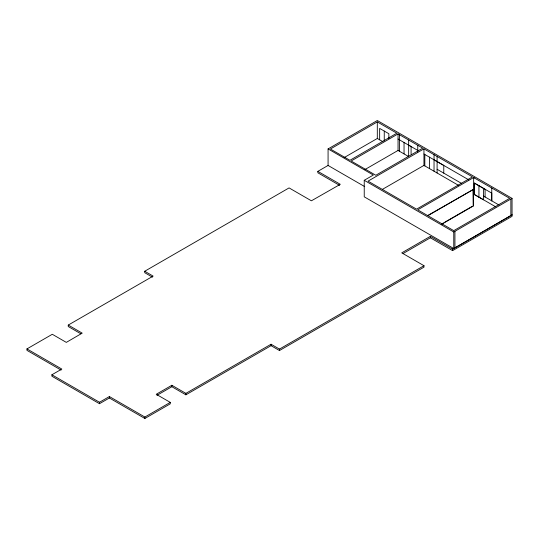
<?xml version="1.0" encoding="UTF-8"?>
<svg xmlns="http://www.w3.org/2000/svg" width="539" height="539" viewBox="0 0 539 539"><rect width="100%" height="100%" fill="white"/><g stroke="black" fill="none" stroke-linecap="round" stroke-linejoin="round"><path stroke-width="0.81" d="M491.763 188.01L491.763 200.845L491.763 193.137L474.333 183.071L474.333 194.485L483.544 199.807L483.544 188.394L474.616 183.233M364.708 186.609L328.076 165.453L328.076 148.919L377.307 120.514L512.05 198.352L512.05 216.341L452.598 250.642L452.598 249.193L512.05 214.893L452.598 249.193L452.598 250.642L430.351 237.793L403.172 253.478M377.307 121.929L330.38 149.02L349.912 160.299L396.839 133.207L377.307 121.929L377.307 138.469L344.091 157.637M152.429 277.147L144.721 272.694L144.721 271.245L289.066 187.909L311.407 200.804L340.291 184.311L317.855 171.355L328.076 165.453M398.051 133.908L351.125 161.006L375.811 175.256L422.738 148.158L398.051 133.908L398.051 150.448L364.842 169.617M61.089 370.084L26.95 350.357L26.95 348.908L52.296 334.281L66.317 342.386L82.211 333.129L68.251 325.071L68.251 326.519L80.81 333.776M68.251 325.071L153.137 276.103L144.721 271.245M364.236 180.296L453.764 231.979L453.764 248.519L364.236 196.829L364.236 180.296L373.325 175.047L328.076 148.919M423.95 148.858L368.036 181.144L416.559 209.159L472.474 176.88L423.95 148.858L423.95 165.399L382.555 189.29M452.598 249.193L430.351 236.345L401.744 252.852L423.991 265.707L423.991 267.155L279.465 350.539L271.056 345.681L185.888 394.817L185.888 393.369L171.867 385.27L156.243 394.279L170.27 402.384L170.27 403.832L144.87 418.486L109.383 397.998L99.479 403.711L51.899 376.222L51.899 374.773L61.817 369.053L26.95 348.908M99.479 403.711L99.479 402.262L109.383 396.542L144.87 417.038L170.27 402.384M441.576 224.318L473.303 206.006L473.303 189.472L427.629 215.553L417.725 209.833L473.64 177.547L474.333 177.951M473.303 189.472L427.878 215.694L453.764 230.638L509.678 198.352L473.64 177.547L473.64 194.087L495.887 206.929M442.047 223.759L443.489 222.93M444.938 222.095L472.332 206.275M156.957 395.323L171.867 386.719L185.888 394.817M453.764 231.979L512.05 198.352M185.888 393.369L271.056 344.232L279.465 349.09L279.465 350.539M279.465 349.09L423.991 265.707M483.544 188.394L485.087 189.283L485.087 196.991L483.544 196.102L498.932 204.982M473.64 194.087L474.333 194.485L474.333 183.071M408.65 145.153L417.765 150.415M434.036 159.807L443.772 165.426L443.772 173.14M398.051 139.035L411.089 146.554L411.089 154.269M423.95 153.986L468.89 179.932M437.095 169.28L461.714 183.496M377.307 138.469L382.939 141.717M398.051 150.448L408.65 156.559L408.65 140.025M423.95 165.399L458.756 185.49M473.303 206.006L473.053 189.324M339.563 185.349L317.855 172.803L317.855 171.355M51.899 374.773L99.479 402.262M510.864 199.039L510.864 215.573M478.942 185.733L478.942 197.146M454.929 231.312L454.929 247.846M437.095 156.451L437.095 172.985M434.036 154.68L434.036 171.22M430.351 236.345L430.351 237.793M429.428 157.145L429.428 168.559M424.826 154.491L424.826 165.897M417.765 145.287L417.765 151.958M404.041 142.491L404.041 153.905M399.439 134.71L399.439 151.243M388.862 138.617L388.862 133.726L379.645 128.403L379.645 139.817M384.253 131.065L384.253 140.847M271.056 344.232L271.056 345.681M171.867 385.27L171.867 386.719M144.87 417.038L144.87 418.486M109.383 396.542L109.383 397.998"/></g></svg>
